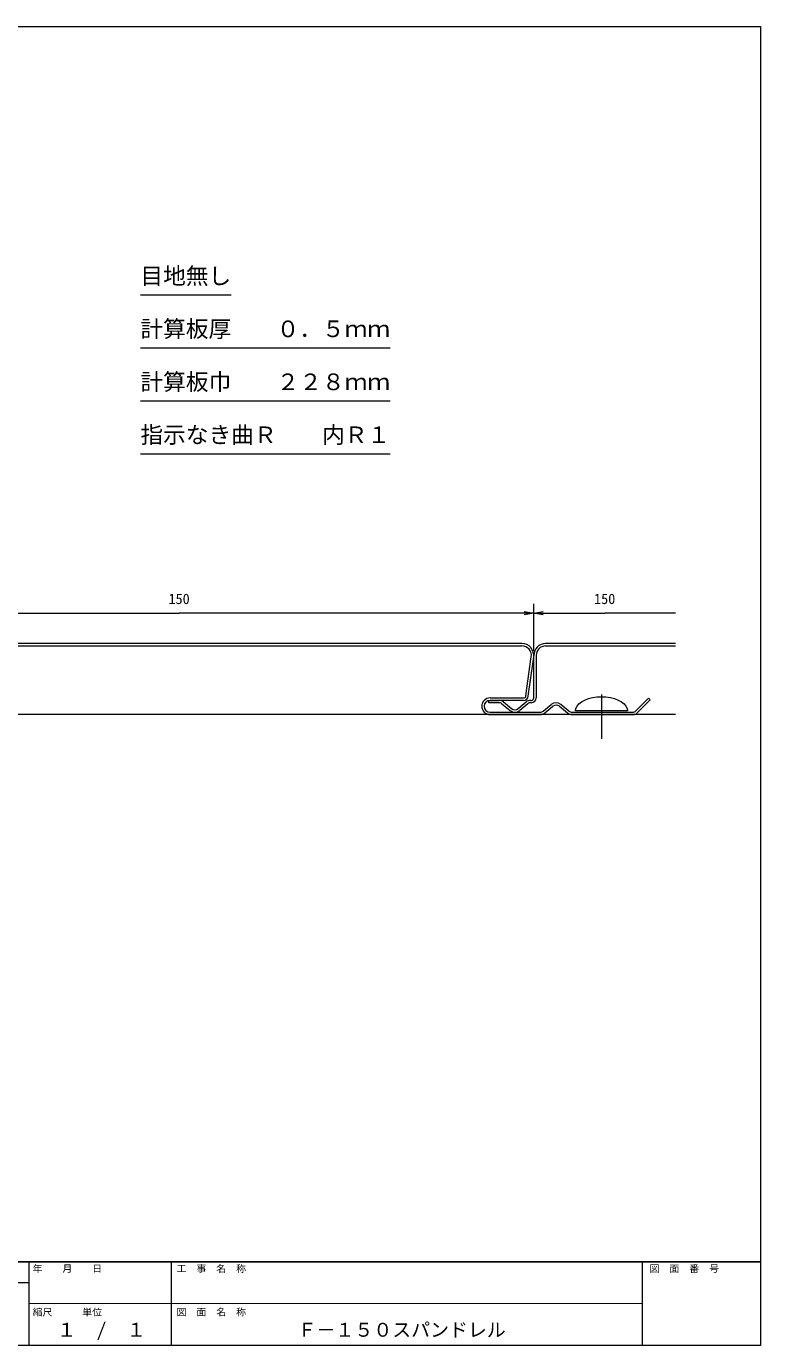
# Model space of a CAD drawing. Units: millimetres on the paper. Extents: x -208 to 189, y -250 to 139.
# Drawn here: x 33.9 to 189.2, y -139.6 to 139.4 of the extents above; entities that cross this region are included whole.
import ezdxf
from ezdxf.enums import TextEntityAlignment as Align

# ---------------------------------------------------------------- set-up
doc = ezdxf.new("R2010")
doc.units = ezdxf.units.MM
for name, color, linetype, lineweight in [('0-0_寸法', 7, 'Continuous', 18), ('0-1_通り', 6, 'Continuous', 18), ('1-1', 1, 'Continuous', 18), ('F-F', 5, 'Continuous', 18)]:
    doc.layers.add(name, color=color, linetype=linetype, lineweight=lineweight)
doc.styles.add('ＭＳ ゴシック', font='')
doc.styles.get('ＭＳ ゴシック').set_extended_font_data('MS Gothic')

# ---------------------------------------------------------------- blocks, each defined once
blk = doc.blocks.new('BLOCK004')
at = {"layer": '0-1_通り'}
for p, q in [((335.23, 137.355), (190.23, 137.355)), ((190.23, 136.855), (335.23, 136.855)), ((187.73, 125.855), (187.73, 134.855)), ((188.23, 134.855), (188.23, 125.855)), ((336.073, 126.287), (337.211, 134.583)), ((336.568, 126.219), (337.707, 134.515)), ((328.48, 125.855), (335.578, 125.855)), ((181.007, 124.627), (182.712, 123.221)), ((181.325, 125.012), (183.03, 123.606)), ((184.43, 123.606), (186.135, 125.012)), ((186.453, 124.627), (184.748, 123.221)), ((187.089, 125.355), (187.23, 125.355)), ((187.23, 124.855), (187.089, 124.855)), ((335.578, 125.355), (328.48, 125.355)), ((328.48, 122.855), (339.091, 122.855)), ((339.727, 123.084), (341.432, 124.49)), ((340.045, 122.698), (341.75, 124.104)), ((343.15, 124.104), (344.855, 122.698)), ((345.173, 123.084), (343.468, 124.49)), ((345.809, 122.855), (358.843, 122.855)), ((359.55, 122.648), (362.334, 125.432)), ((328.48, 122.355), (339.091, 122.355)), ((345.809, 122.355), (358.843, 122.355))]:
    blk.add_line(p, q, dxfattribs=at)
for points in [[(359.196, 123.002), (361.98, 125.786), (362.334, 125.432)], [(180.371, 124.855), (178.23, 124.855), (178.23, 125.355), (180.371, 125.355)]]:
    blk.add_lwpolyline(points, dxfattribs=at)
for centre, radius, start, end in [((190.23, 134.855), 2.5, 90, 180), ((190.23, 134.855), 2, 90, 180), ((335.23, 134.855), 2.5, 352.18692, 90), ((335.23, 134.855), 2, 352.18692, 90), ((187.23, 125.855), 0.5, 270, 0), ((187.23, 125.855), 1, 270, 0), ((328.48, 124.105), 1.75, 90, 270), ((335.578, 126.355), 0.5, 270, 352.18692), ((335.578, 126.355), 1, 270, 352.18692), ((180.371, 123.855), 1.5, 50.49074, 90), ((180.371, 123.855), 1, 50.49074, 90), ((183.73, 124.455), 1.6, 230.49074, 309.50926), ((183.73, 124.455), 1.1, 230.49074, 309.50926), ((187.089, 123.855), 1.5, 90, 129.50926), ((187.089, 123.855), 1, 90, 129.50926), ((328.48, 124.105), 1.25, 90, 270), ((339.091, 123.855), 1, 270, 309.50926), ((342.45, 123.255), 1.6, 50.49074, 129.50926), ((342.45, 123.255), 1.1, 50.49074, 129.50926), ((345.809, 123.855), 1, 230.49074, 270), ((358.843, 123.355), 0.5, 270, 315), ((339.091, 123.855), 1.5, 270, 309.50926), ((345.809, 123.855), 1.5, 230.49074, 270), ((358.843, 123.355), 1, 270, 315)]:
    blk.add_arc(centre, radius, start, end, dxfattribs=at)
blk = doc.blocks.new('BLOCK005')
at = {"layer": '0-1_通り'}
for p, q in [((367.725, 137.355), (340.23, 137.355)), ((340.23, 136.855), (367.725, 136.855)), ((337.73, 125.855), (337.73, 134.855)), ((338.23, 134.855), (338.23, 125.855)), ((331.007, 124.627), (332.712, 123.221)), ((331.325, 125.012), (333.03, 123.606)), ((334.43, 123.606), (336.135, 125.012)), ((336.453, 124.627), (334.748, 123.221)), ((337.089, 125.355), (337.23, 125.355)), ((337.23, 124.855), (337.089, 124.855))]:
    blk.add_line(p, q, dxfattribs=at)
blk.add_lwpolyline([(330.371, 124.855), (328.23, 124.855), (328.23, 125.355), (330.371, 125.355)], dxfattribs=at)
for centre, radius, start, end in [((340.23, 134.855), 2.5, 90, 180), ((340.23, 134.855), 2, 90, 180), ((337.23, 125.855), 0.5, 270, 0), ((337.23, 125.855), 1, 270, 0), ((330.371, 123.855), 1.5, 50.49074, 90), ((330.371, 123.855), 1, 50.49074, 90), ((333.73, 124.455), 1.6, 230.49074, 309.50926), ((333.73, 124.455), 1.1, 230.49074, 309.50926), ((337.089, 123.855), 1.5, 90, 129.50926), ((337.089, 123.855), 1, 90, 129.50926)]:
    blk.add_arc(centre, radius, start, end, dxfattribs=at)
blk = doc.blocks.new('_OPEN')
at = {"layer": '0-0_寸法'}
blk.add_line((0, 0), (-1, 0), dxfattribs=at)
blk.add_lwpolyline([(-1, 0.1667), (0, 0), (-1, -0.1667)], dxfattribs=at)
blk = doc.blocks.new('_D19')
at = {"layer": '0-1_通り'}
for p, q in [((187.73, 135.855), (187.73, 145.777)), ((337.73, 135.855), (337.73, 145.777)), ((187.73, 143.777), (262.73, 143.777)), ((337.73, 143.777), (262.73, 143.777))]:
    blk.add_line(p, q, dxfattribs=at)
at = {"layer": '0-1_通り', "xscale": 2, "yscale": 2, "rotation": 180}
blk.add_blockref('_OPEN', (187.73, 143.777), dxfattribs=at)
at = {"layer": '0-1_通り', "xscale": 2, "yscale": 2}
blk.add_blockref('_OPEN', (337.73, 143.777), dxfattribs=at)
at = {"layer": '0-1_通り', "color": 7, "style": 'ＭＳ ゴシック'}
blk.add_text('150', height=2.199, dxfattribs=at).set_placement((260.48, 145.063), align=Align.BOTTOM_LEFT)
blk = doc.blocks.new('_D20')
at = {"layer": '0-1_通り'}
for p, q in [((337.73, 135.855), (337.73, 145.777)), ((337.73, 143.777), (352.727, 143.777)), ((367.725, 143.777), (352.727, 143.777))]:
    blk.add_line(p, q, dxfattribs=at)
at = {"layer": '0-1_通り', "xscale": 2, "yscale": 2, "rotation": 180}
blk.add_blockref('_OPEN', (337.73, 143.777), dxfattribs=at)
at = {"layer": '0-1_通り', "color": 7, "style": 'ＭＳ ゴシック'}
blk.add_text('150', height=2.199, dxfattribs=at).set_placement((350.477, 145.063), align=Align.BOTTOM_LEFT)
blk = doc.blocks.new('BLOCK008')
at = {"layer": '0-1_通り', "color": 8}
blk.add_line((202.35, 119.403), (202.35, 128.763), dxfattribs=at)
blk.add_lwpolyline([(207.85, 122.855), (207.766, 122.334), (207.518, 121.829), (207.113, 121.355), (206.563, 120.927), (205.885, 120.557), (205.1, 120.257), (204.231, 120.036), (203.305, 119.901), (202.35, 119.855), (201.395, 119.901), (200.469, 120.036), (199.6, 120.257), (198.814, 120.557), (198.136, 120.927), (197.587, 121.355), (197.181, 121.829), (196.933, 122.334), (196.85, 122.855), (196.85, 122.855)], close=True, dxfattribs=at)

msp = doc.modelspace()

# ---------------------------------------------------------------- linework, layer by layer
at = {"layer": '1-1'}
for p, q in [((58.015, 82.652), (77.215, 82.652)), ((58.015, 71.452), (110.815, 71.452)), ((58.015, 60.252), (110.815, 60.252)), ((58.015, 49.052), (110.815, 49.052))]:
    msp.add_line(p, q, dxfattribs=at)
at = {"layer": '1-1', "color": 5}
msp.add_line((171.191, -6.098), (-188.011, -6.098), dxfattribs=at)
at = {"layer": 'F-F', "color": 7}
for p, q in [((-208.437, 139.439), (189.163, 139.439)), ((189.153, 139.449), (189.153, -139.581)), ((-208.437, -121.821), (189.163, -121.821)), ((-208.437, -121.831), (189.163, -121.831)), ((34.501, -139.581), (34.501, -121.831)), ((64.501, -121.831), (64.501, -139.581)), ((164.163, -139.581), (164.163, -121.831)), ((34.501, -126.268), (-9.637, -126.268)), ((164.163, -130.706), (34.501, -130.72))]:
    msp.add_line(p, q, dxfattribs=at)
msp.add_lwpolyline([(189.163, 139.449), (189.163, -139.581), (-208.437, -139.581)], dxfattribs=at)

# ---------------------------------------------------------------- block references
at = {"layer": '1-1'}
for name in ['_D19', '_D20', 'BLOCK004', 'BLOCK005']:
    msp.add_blockref(name, (-196.534, -128.453), dxfattribs=at)
at = {"layer": '1-1', "rotation": 180}
msp.add_blockref('BLOCK008', (357.862, 117.523), dxfattribs=at)

# ---------------------------------------------------------------- texts
at = {"layer": '1-1', "color": 7, "style": 'ＭＳ ゴシック'}
for s, height, p in [('目地無し', 3.519, (58.015, 83.861)), ('計算板厚\u3000\u3000０．５ｍｍ', 3.519, (58.015, 72.661)), ('計算板巾\u3000\u3000２２８ｍｍ', 3.519, (58.015, 61.452)), ('指示なき曲Ｒ\u3000\u3000内Ｒ１', 3.519, (58.015, 50.252)), ('Ｆ－１５０スパンドレル', 2.933, (91.26, -138.581))]:
    msp.add_text(s, height=height, dxfattribs=at).set_placement(p, align=Align.BOTTOM_LEFT)
at = {"layer": '1-1', "color": 7, "style": 'ＭＳ ゴシック', "width": 1.05}
msp.add_text('１\u3000/\u3000１', height=2.933, dxfattribs=at).set_placement((40.326, -138.581), align=Align.BOTTOM_LEFT)
at = {"layer": 'F-F', "color": 7, "style": 'ＭＳ ゴシック', "width": 1.05}
for s, p in [('年\u3000\u3000月\u3000\u3000日', (35.216, -124.472)), ('工\u3000事\u3000名\u3000称', (65.65, -124.472)), ('図\u3000面\u3000番\u3000号', (165.673, -124.472)), ('縮尺\u3000\u3000\u3000単位', (35.216, -133.695)), ('図\u3000面\u3000名\u3000称', (65.65, -133.674))]:
    msp.add_text(s, height=1.466, dxfattribs=at).set_placement(p, align=Align.BOTTOM_LEFT)

doc.saveas('drawing.dxf')
